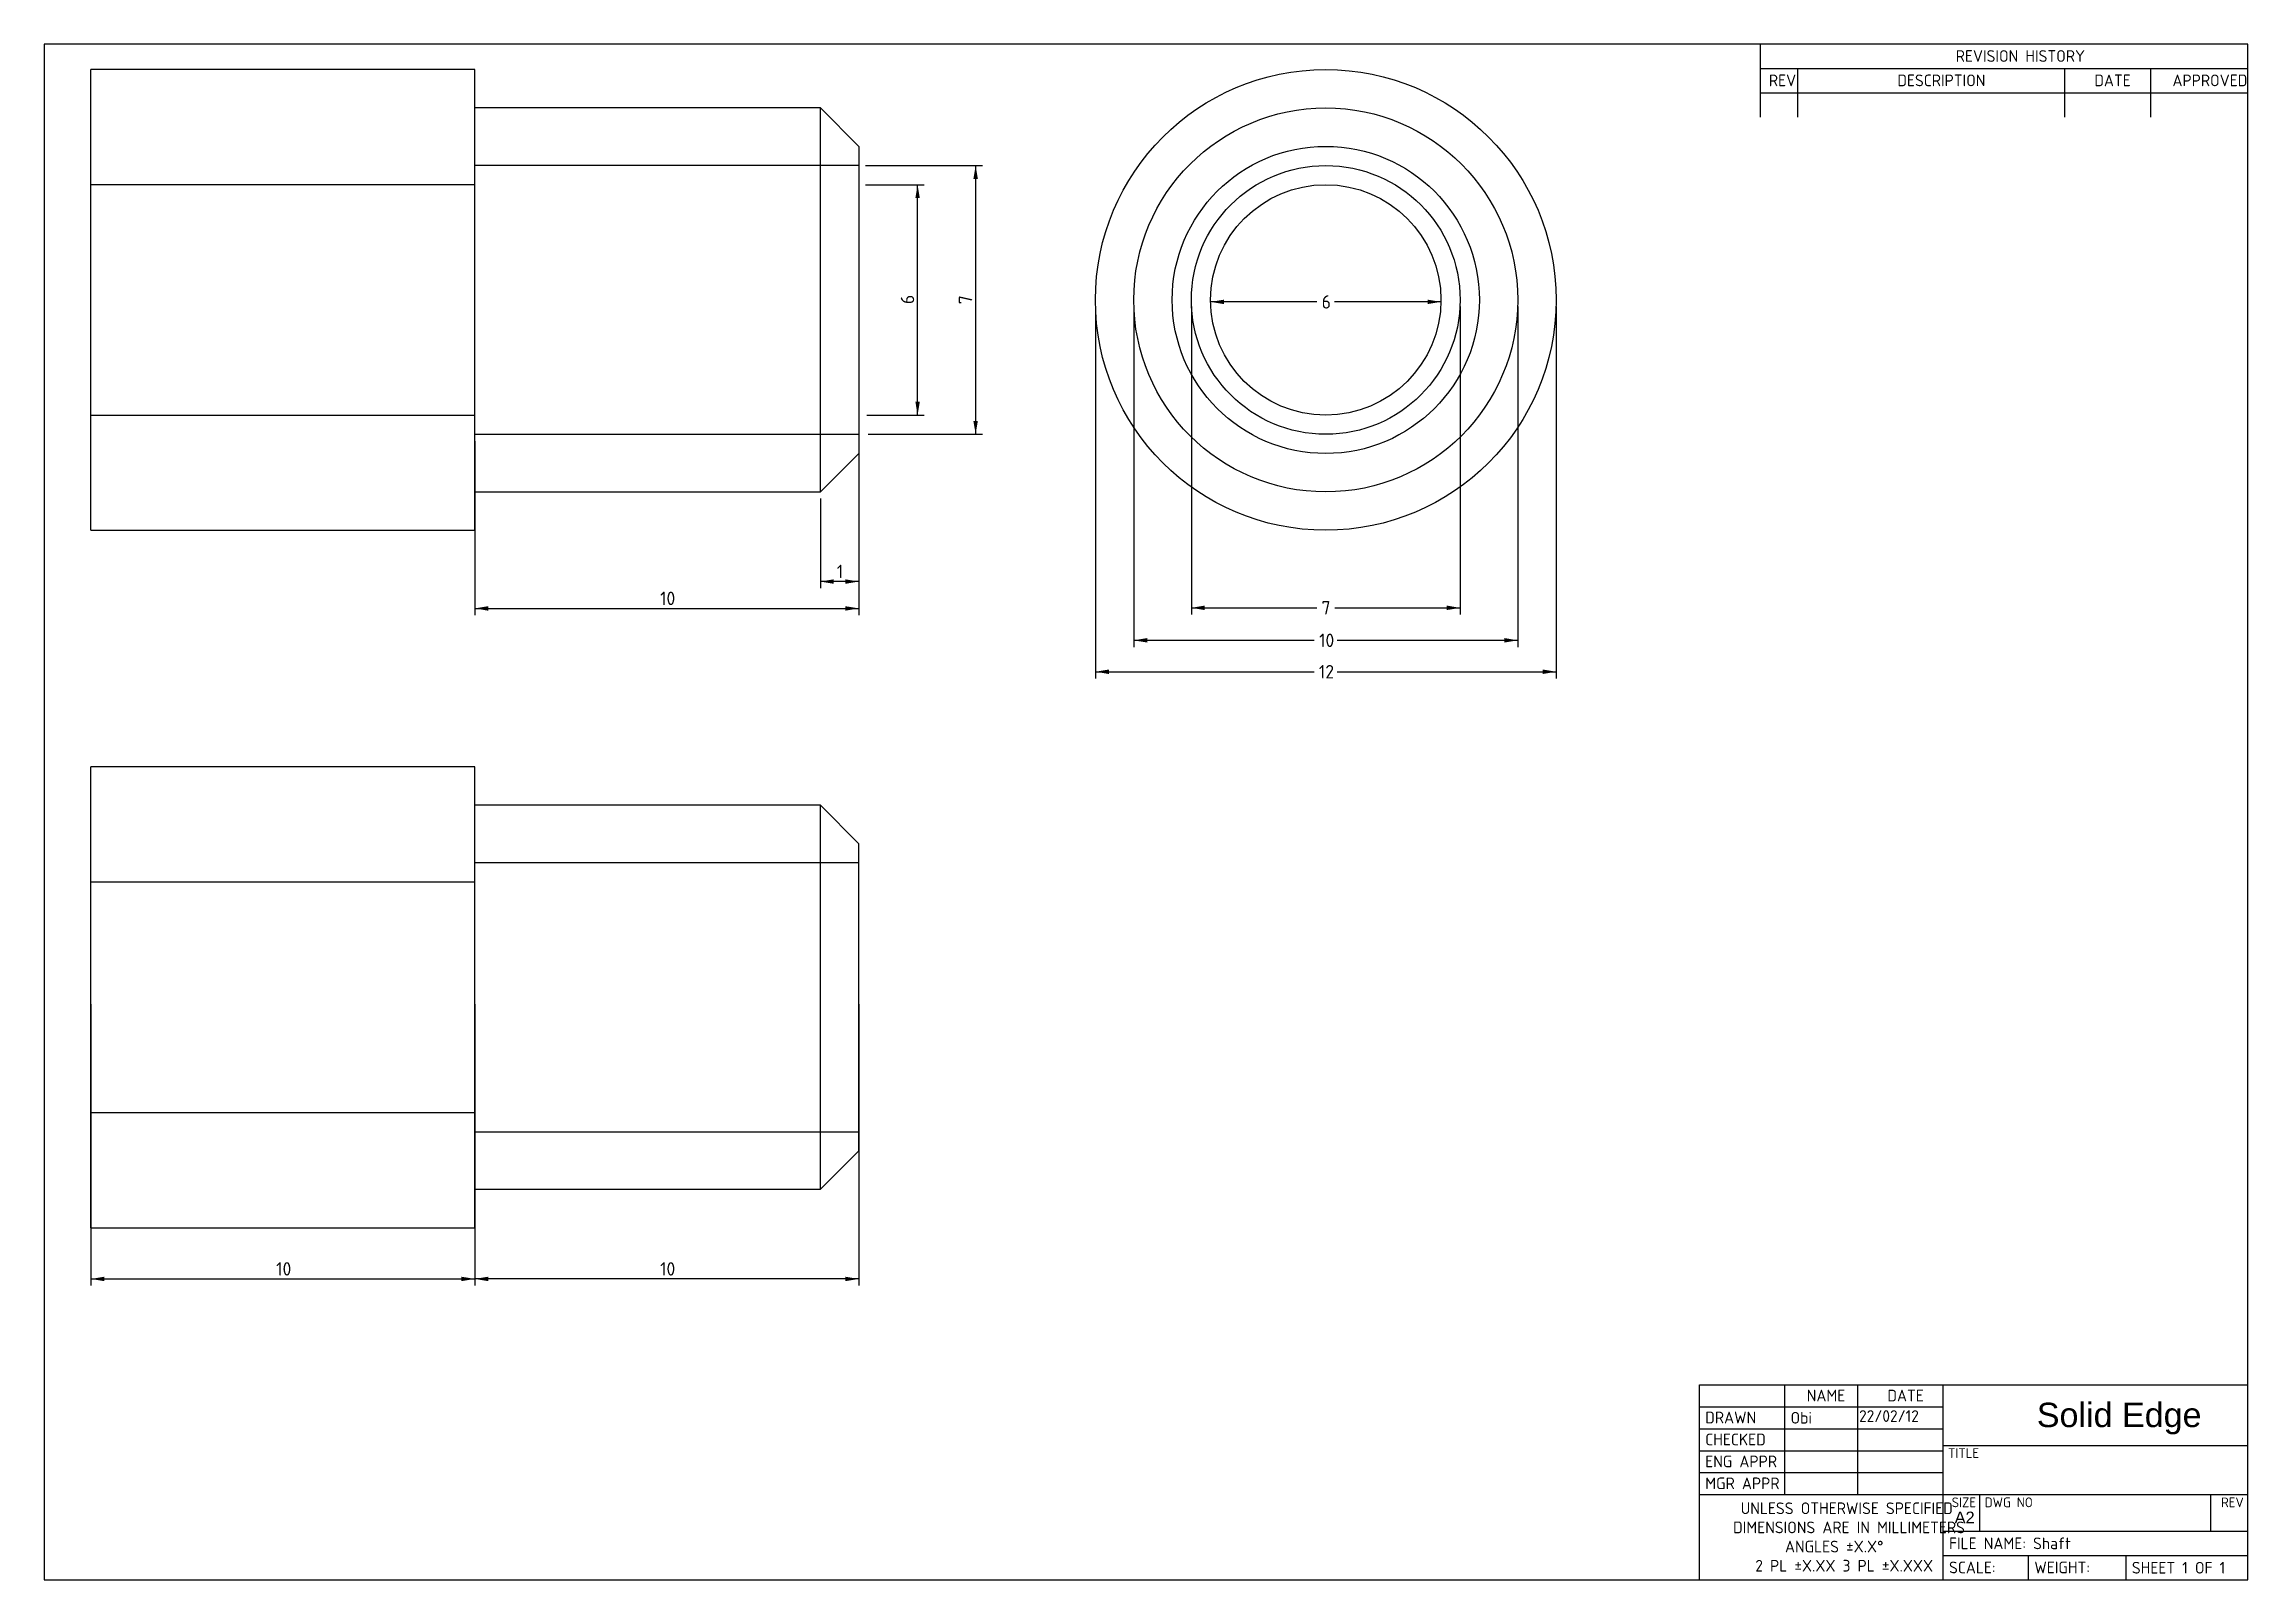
# Model space of a CAD drawing. Header units: inches. Extents: x 10 to 584, y 10 to 410.
import ezdxf
from ezdxf.enums import TextEntityAlignment as Align
from ezdxf.lldxf.tags import DXFTag

# ---------------------------------------------------------------- set-up
doc = ezdxf.new("R2010")
doc.units = ezdxf.units.IN
doc.header["$MEASUREMENT"] = 0
doc.layers.add('Default', color=7, linetype='Continuous')
doc.layers.add('SHAFT', color=7, linetype='Continuous')
doc.styles.add('SEACAD_Arial', font='ARIAL.TTF')
doc.styles.add('SEACAD_Solid_Edge_ISO', font='seiso.ttf')
tags = doc.linetypes.add('DOT2', pattern=[0.125, 0, -0.125]).pattern_tags.tags
tags[6:7] = [DXFTag(74, 4), DXFTag(75, 0), DXFTag(340, '0'), DXFTag(46, 0.0), DXFTag(50, 0.0), DXFTag(44, 0.0), DXFTag(45, 0.0)]
tags[4:5] = [DXFTag(74, 4), DXFTag(75, 0), DXFTag(340, '0'), DXFTag(46, 0.0), DXFTag(50, 0.0), DXFTag(44, 0.0), DXFTag(45, 0.0)]
doc.dimstyles.new('ISO', dxfattribs={"dimtxt": 3.5, "dimasz": 3.5, "dimexe": 1.75, "dimexo": 1.75, "dimgap": 0.35, "dimtad": 1, "dimlfac": 0.1, "dimdsep": 46, "dimtxsty": 'SEACAD_Solid_Edge_ISO', "dimblk1": '_SE_FILLED', "dimblk2": '_SE_FILLED', "dimsah": 1, "dimcen": 1.75, "dimadec": 0, "dimazin": 0, "dimtfac": 1, "dimtofl": 0, "dimtmove": 0, "dimatfit": 3, "dimfxl": 1, "dimtolj": 1, "dimarcsym": 0})

# ---------------------------------------------------------------- blocks, each defined once
blk = doc.blocks.new('SE')
at = {"layer": 'SHAFT', "color": 7, "linetype": 'Continuous'}
for p, q in [((0, 0), (0, 120)), ((100, 120), (0, 120)), ((100, 0), (100, 120)), ((190, 110), (100, 110)), ((190, 10), (190, 110)), ((200, 100), (190, 110)), ((200, 100), (200, 20)), ((190, 10), (200, 20)), ((100, 10), (190, 10)), ((0, 0), (100, 0))]:
    blk.add_line(p, q, dxfattribs=at)
at = {"layer": 'SHAFT', "color": 7, "linetype": 'DOT2'}
for p, q in [((200, 95), (100, 95)), ((100, 90), (0, 90)), ((0, 30), (100, 30)), ((100, 25), (200, 25))]:
    blk.add_line(p, q, dxfattribs=at)
blk = doc.blocks.new('SE1')
at = {"layer": 'SHAFT', "color": 7, "linetype": 'Continuous'}
for p, q in [((0, 0), (0, 120)), ((100, 120), (0, 120)), ((100, 0), (100, 120)), ((190, 110), (100, 110)), ((190, 10), (190, 110)), ((200, 100), (190, 110)), ((200, 20), (200, 100)), ((190, 10), (200, 20)), ((100, 10), (190, 10)), ((0, 0), (100, 0))]:
    blk.add_line(p, q, dxfattribs=at)
at = {"layer": 'SHAFT', "color": 7, "linetype": 'DOT2'}
for p, q in [((200, 95), (100, 95)), ((100, 90), (0, 90)), ((0, 30), (100, 30)), ((100, 25), (200, 25))]:
    blk.add_line(p, q, dxfattribs=at)
blk = doc.blocks.new('SE2')
at = {"layer": 'SHAFT', "color": 7, "linetype": 'Continuous'}
for radius in [60, 30]:
    blk.add_circle((60, 60), radius, dxfattribs=at)
at = {"layer": 'SHAFT', "color": 7, "linetype": 'DOT2'}
for radius in [50, 40, 35]:
    blk.add_circle((60, 60), radius, dxfattribs=at)
blk = doc.blocks.new('DMBLK1')
at = {"layer": 'Default', "linetype": 'Continuous'}
for points in [[(215.69, 269.43), (215.69, 270.6), (212.19, 270.02)], [(218.69, 269.43), (222.19, 270.02), (218.69, 270.6)]]:
    blk.add_hatch(color=7, dxfattribs=at).paths.add_polyline_path(points)
at = {"layer": 'Default', "color": 7, "linetype": 'Continuous'}
for p, q in [((222.19, 301.62), (222.19, 268.27)), ((212.19, 291.62), (212.19, 268.27)), ((222.19, 270.02), (212.19, 270.02))]:
    blk.add_line(p, q, dxfattribs=at)
at = {"layer": 'Default', "color": 7, "linetype": 'Continuous', "style": 'SEACAD_Solid_Edge_ISO'}
blk.add_text('1', height=3.5, dxfattribs=at).set_placement((216.48, 274.39), align=Align.TOP_LEFT)
blk = doc.blocks.new('_SE_FILLED')
at = {"color": 0}
blk.add_line((0, 0), (-1, 0), dxfattribs=at)
blk.add_solid([(0, 0), (-1, -0.1665), (-1, 0.1665), (0, 0)], dxfattribs=at)
blk = doc.blocks.new('DMBLK2')
at = {"layer": 'Default', "linetype": 'Continuous'}
for points in [[(125.69, 262.43), (125.69, 263.6), (122.19, 263.02)], [(218.69, 262.43), (222.19, 263.02), (218.69, 263.6)]]:
    blk.add_hatch(color=7, dxfattribs=at).paths.add_polyline_path(points)
at = {"layer": 'Default', "color": 7, "linetype": 'Continuous'}
for p, q in [((122.19, 306.62), (122.19, 261.27)), ((222.19, 306.62), (222.19, 261.27)), ((122.19, 263.02), (222.19, 263.02))]:
    blk.add_line(p, q, dxfattribs=at)
at = {"layer": 'Default', "color": 7, "linetype": 'Continuous', "style": 'SEACAD_Solid_Edge_ISO'}
blk.add_text('10', height=3.5, dxfattribs=at).set_placement((170.44, 267.39), align=Align.TOP_LEFT)
blk = doc.blocks.new('DMBLK3')
at = {"layer": 'Default', "linetype": 'Continuous'}
for points in [[(317.32, 342.28), (317.32, 343.44), (313.82, 342.86)], [(370.32, 342.28), (373.82, 342.86), (370.32, 343.44)]]:
    blk.add_hatch(color=7, dxfattribs=at).paths.add_polyline_path(points)
at = {"layer": 'Default', "color": 7, "linetype": 'Continuous'}
for p, q in [((341.52, 342.86), (313.82, 342.86)), ((373.82, 342.86), (346.12, 342.86))]:
    blk.add_line(p, q, dxfattribs=at)
at = {"layer": 'Default', "color": 7, "linetype": 'Continuous', "style": 'SEACAD_Solid_Edge_ISO'}
blk.add_text('6', height=3.5, dxfattribs=at).set_placement((342.75, 344.61), align=Align.TOP_LEFT)
blk = doc.blocks.new('DMBLK4')
at = {"layer": 'Default', "linetype": 'Continuous'}
for points in [[(312.32, 262.59), (312.32, 263.76), (308.82, 263.17)], [(375.32, 262.59), (378.82, 263.17), (375.32, 263.76)]]:
    blk.add_hatch(color=7, dxfattribs=at).paths.add_polyline_path(points)
at = {"layer": 'Default', "color": 7, "linetype": 'Continuous'}
for p, q in [((308.82, 341.62), (308.82, 261.42)), ((378.82, 341.62), (378.82, 261.42)), ((308.82, 263.17), (341.48, 263.17)), ((346.16, 263.17), (378.82, 263.17))]:
    blk.add_line(p, q, dxfattribs=at)
at = {"layer": 'Default', "color": 7, "linetype": 'Continuous', "style": 'SEACAD_Solid_Edge_ISO'}
blk.add_text('7', height=3.5, dxfattribs=at).set_placement((342.71, 264.92), align=Align.TOP_LEFT)
blk = doc.blocks.new('DMBLK5')
at = {"layer": 'Default', "linetype": 'Continuous'}
for points in [[(297.32, 254.13), (297.32, 255.3), (293.82, 254.71)], [(390.32, 254.13), (393.82, 254.71), (390.32, 255.3)]]:
    blk.add_hatch(color=7, dxfattribs=at).paths.add_polyline_path(points)
at = {"layer": 'Default', "color": 7, "linetype": 'Continuous'}
for p, q in [((293.82, 341.62), (293.82, 252.96)), ((393.82, 341.62), (393.82, 252.96)), ((293.82, 254.71), (340.84, 254.71)), ((346.79, 254.71), (393.82, 254.71))]:
    blk.add_line(p, q, dxfattribs=at)
at = {"layer": 'Default', "color": 7, "linetype": 'Continuous', "style": 'SEACAD_Solid_Edge_ISO'}
blk.add_text('10', height=3.5, dxfattribs=at).set_placement((342.07, 256.46), align=Align.TOP_LEFT)
blk = doc.blocks.new('DMBLK6')
at = {"layer": 'Default', "linetype": 'Continuous'}
for points in [[(287.32, 245.94), (287.32, 247.11), (283.82, 246.53)], [(400.32, 245.94), (403.82, 246.53), (400.32, 247.11)]]:
    blk.add_hatch(color=7, dxfattribs=at).paths.add_polyline_path(points)
at = {"layer": 'Default', "color": 7, "linetype": 'Continuous'}
for p, q in [((283.82, 341.62), (283.82, 244.78)), ((403.82, 341.62), (403.82, 244.78)), ((283.82, 246.53), (340.8, 246.53)), ((346.83, 246.53), (403.82, 246.53))]:
    blk.add_line(p, q, dxfattribs=at)
at = {"layer": 'Default', "color": 7, "linetype": 'Continuous', "style": 'SEACAD_Solid_Edge_ISO'}
blk.add_text('12', height=3.5, dxfattribs=at).set_placement((342.03, 248.28), align=Align.TOP_LEFT)
blk = doc.blocks.new('DMBLK7')
at = {"layer": 'Default', "linetype": 'Continuous'}
for points in [[(125.69, 87.81), (125.69, 88.97), (122.19, 88.39)], [(218.69, 87.81), (222.19, 88.39), (218.69, 88.97)]]:
    blk.add_hatch(color=7, dxfattribs=at).paths.add_polyline_path(points)
at = {"layer": 'Default', "color": 7, "linetype": 'Continuous'}
for p, q in [((122.19, 159.99), (122.19, 86.64)), ((222.19, 159.99), (222.19, 86.64)), ((222.19, 88.39), (122.19, 88.39))]:
    blk.add_line(p, q, dxfattribs=at)
at = {"layer": 'Default', "color": 7, "linetype": 'Continuous', "style": 'SEACAD_Solid_Edge_ISO'}
blk.add_text('10', height=3.5, dxfattribs=at).set_placement((170.44, 92.76), align=Align.TOP_LEFT)
blk = doc.blocks.new('DMBLK8')
at = {"layer": 'Default', "linetype": 'Continuous'}
for points in [[(25.69, 87.81), (25.69, 88.97), (22.19, 88.39)], [(118.69, 87.81), (122.19, 88.39), (118.69, 88.97)]]:
    blk.add_hatch(color=7, dxfattribs=at).paths.add_polyline_path(points)
at = {"layer": 'Default', "color": 7, "linetype": 'Continuous'}
for p, q in [((22.19, 159.99), (22.19, 86.64)), ((122.19, 159.99), (122.19, 86.64)), ((22.19, 88.39), (122.19, 88.39))]:
    blk.add_line(p, q, dxfattribs=at)
at = {"layer": 'Default', "color": 7, "linetype": 'Continuous', "style": 'SEACAD_Solid_Edge_ISO'}
blk.add_text('10', height=3.5, dxfattribs=at).set_placement((70.44, 92.76), align=Align.TOP_LEFT)
blk = doc.blocks.new('DMBLK9')
at = {"layer": 'Default', "linetype": 'Continuous'}
for points in [[(238.09, 369.87), (237.51, 373.37), (236.93, 369.87)], [(238.09, 316.87), (236.93, 316.87), (237.51, 313.37)]]:
    blk.add_hatch(color=7, dxfattribs=at).paths.add_polyline_path(points)
at = {"layer": 'Default', "color": 7, "linetype": 'Continuous'}
for p, q in [((223.97, 373.37), (239.26, 373.37)), ((237.51, 313.37), (237.51, 373.37)), ((224.33, 313.37), (239.26, 313.37))]:
    blk.add_line(p, q, dxfattribs=at)
at = {"layer": 'Default', "color": 7, "linetype": 'Continuous', "style": 'SEACAD_Solid_Edge_ISO'}
blk.add_text('6', height=3.5, rotation=90, dxfattribs=at).set_placement((233.13, 342.29), align=Align.TOP_LEFT)
blk = doc.blocks.new('DMBLK10')
at = {"layer": 'Default', "linetype": 'Continuous'}
for points in [[(253.21, 374.87), (252.63, 378.37), (252.04, 374.87)], [(253.21, 311.87), (252.04, 311.87), (252.63, 308.37)]]:
    blk.add_hatch(color=7, dxfattribs=at).paths.add_polyline_path(points)
at = {"layer": 'Default', "color": 7, "linetype": 'Continuous'}
for p, q in [((223.94, 378.37), (254.38, 378.37)), ((252.63, 378.37), (252.63, 308.37)), ((224.68, 308.37), (254.38, 308.37))]:
    blk.add_line(p, q, dxfattribs=at)
at = {"layer": 'Default', "color": 7, "linetype": 'Continuous', "style": 'SEACAD_Solid_Edge_ISO'}
blk.add_text('7', height=3.5, rotation=90, dxfattribs=at).set_placement((248.25, 342.25), align=Align.TOP_LEFT)
blk = doc.blocks.new('SEANNOT_GROUP')
at = {"layer": 'Default', "color": 7, "linetype": 'Continuous', "style": 'SEACAD_Solid_Edge_ISO'}
blk.add_text('Obi', height=3.048, dxfattribs=at).set_placement((464.874, 53.7515), align=Align.TOP_LEFT)
blk = doc.blocks.new('SEANNOT_GROUP1')
at = {"layer": 'Default', "color": 7, "linetype": 'Continuous', "style": 'SEACAD_Solid_Edge_ISO'}
blk.add_text('22/02/12', height=3.048, dxfattribs=at).set_placement((483.15, 53.75), align=Align.TOP_LEFT)
blk = doc.blocks.new('SEANNOT_GROUP5')
at = {"layer": 'Default', "color": 7, "linetype": 'Continuous', "style": 'SEACAD_Solid_Edge_ISO'}
blk.add_text('FILE NAME: Shaft', height=3.048, dxfattribs=at).set_placement((506.149, 21.049), align=Align.TOP_LEFT)
blk = doc.blocks.new('SEANNOT_GROUP6')
at = {"layer": 'Default', "color": 7, "linetype": 'Continuous', "style": 'SEACAD_Solid_Edge_ISO'}
blk.add_text('SHEET 1 OF 1', height=3.048, dxfattribs=at).set_placement((553.774, 14.699), align=Align.TOP_LEFT)

msp = doc.modelspace()

# ---------------------------------------------------------------- linework, layer by layer
at = {"layer": 'Default', "color": 7, "linetype": 'Continuous'}
for p, q in [((584, 410), (10, 410)), ((10, 410), (10, 10)), ((457, 410), (457, 390.95)), ((584, 10), (584, 410)), ((457, 403.65), (584, 403.65)), ((466.652, 403.65), (466.652, 390.95)), ((536.248, 403.65), (536.248, 390.95)), ((558.6, 403.65), (558.6, 390.95)), ((457, 397.3), (584, 397.3)), ((441.125, 10), (441.125, 60.8)), ((441.125, 60.8), (584, 60.8)), ((463.35, 32.225), (463.35, 60.8)), ((482.4, 32.225), (482.4, 60.8)), ((504.625, 10), (504.625, 60.8)), ((441.125, 55.085), (504.625, 55.085)), ((441.125, 49.37), (504.625, 49.37)), ((441.125, 43.655), (504.625, 43.655)), ((504.625, 45.052), (584, 45.052)), ((441.125, 37.94), (504.625, 37.94)), ((441.125, 32.225), (584, 32.225)), ((514.15, 22.7), (514.15, 32.098)), ((574.348, 22.7), (574.348, 32.098)), ((504.625, 22.7), (584, 22.7)), ((504.625, 16.35), (584, 16.35)), ((526.85, 10), (526.85, 16.35)), ((552.25, 10), (552.25, 16.35)), ((10, 10), (584, 10))]:
    msp.add_line(p, q, dxfattribs=at)

# ---------------------------------------------------------------- block references
at = {"layer": 'Default', "color": 7}
for name, p in [('SE', (22.192, 283.367)), ('SE2', (283.819, 283.367)), ('SE1', (22.192, 101.739)), ('SEANNOT_GROUP', (0, 0)), ('SEANNOT_GROUP1', (-0.426, 0.447)), ('SEANNOT_GROUP5', (0, 0)), ('SEANNOT_GROUP6', (0, 0))]:
    msp.add_blockref(name, p, dxfattribs=at)

# ---------------------------------------------------------------- texts
at = {"layer": 'Default', "color": 7, "linetype": 'Continuous'}
for s, height, style, p in [('REVISION HISTORY', 3.048, 'SEACAD_Solid_Edge_ISO', (507.892, 408.418)), ('REV', 3.048, 'SEACAD_Solid_Edge_ISO', (459.228, 402.068)), ('DESCRIPTION', 3.048, 'SEACAD_Solid_Edge_ISO', (492.687, 402.068)), ('DATE', 3.048, 'SEACAD_Solid_Edge_ISO', (543.995, 402.068)), ('APPROVED', 3.048, 'SEACAD_Solid_Edge_ISO', (564.338, 402.068)), ('NAME', 3.048, 'SEACAD_Solid_Edge_ISO', (469.1, 59.536)), ('DATE', 3.048, 'SEACAD_Solid_Edge_ISO', (490.084, 59.536)), ('DRAWN', 3.048, 'SEACAD_Solid_Edge_ISO', (442.649, 53.821)), ('Solid Edge', 6.35, 'SEACAD_Arial', (529.015, 56.15)), ('CHECKED', 3.048, 'SEACAD_Solid_Edge_ISO', (442.649, 48.106)), ('ENG APPR', 3.048, 'SEACAD_Solid_Edge_ISO', (442.649, 42.391)), ('TITLE', 2.54, 'SEACAD_Solid_Edge_ISO', (505.895, 44.302)), ('MGR APPR', 3.048, 'SEACAD_Solid_Edge_ISO', (442.649, 36.676)), ('UNLESS OTHERWISE SPECIFIED', 3.048, 'SEACAD_Solid_Edge_ISO', (451.885, 30.187)), ('SIZE', 2.54, 'SEACAD_Solid_Edge_ISO', (506.848, 31.475)), ('DWG NO', 2.54, 'SEACAD_Solid_Edge_ISO', (515.42, 31.475)), ('REV', 2.54, 'SEACAD_Solid_Edge_ISO', (577.009, 31.475)), ('DIMENSIONS ARE IN MILLIMETERS', 3.048, 'SEACAD_Solid_Edge_ISO', (449.911, 25.2)), ('A2', 3.048, 'SEACAD_Arial', (507.621, 27.786)), ('ANGLES ±X.X°', 3.048, 'SEACAD_Solid_Edge_ISO', (463.419, 20.212)), ('2 PL ±X.XX 3 PL ±X.XXX', 3.048, 'SEACAD_Solid_Edge_ISO', (455.695, 15.224)), ('SCALE:', 3.048, 'SEACAD_Solid_Edge_ISO', (506.149, 14.768)), ('WEIGHT:', 3.048, 'SEACAD_Solid_Edge_ISO', (528.374, 14.768))]:
    msp.add_text(s, height=height, dxfattribs=dict(at, style=style)).set_placement(p, align=Align.TOP_LEFT)

# ---------------------------------------------------------------- dimensions: what is measured, and where the dimension line sits
for base, p1, p2, angle, picture, middle, dimtype in [((237.51, 373.367), (22.192, 313.367), (72.192, 373.367), 90, 'DMBLK9', (237.51, 343.367), 160), ((252.628, 308.367), (222.192, 378.367), (172.192, 308.367), 90, 'DMBLK10', (252.628, 343.367), 160), ((122.192, 263.017), (122.192, 308.367), (222.192, 308.367), 0, 'DMBLK2', (172.192, 263.017), 161), ((22.192, 88.389), (22.192, 161.739), (122.192, 161.739), 0, 'DMBLK8', (72.192, 88.389), 161)]:
    dim = msp.add_linear_dim(base=base, p1=p1, p2=p2, angle=angle, text='\\A1;<>', dimstyle='ISO', dxfattribs=at)
    dim.commit()
    dim.dimension.update_dxf_attribs({"geometry": picture, "text_midpoint": middle, "dimtype": dimtype})
for base, p1, p2, angle, picture, middle in [((373.819, 342.859), (373.819, 343.367), (313.819, 343.367), 180.000005, 'DMBLK3', (343.819, 342.859)), ((283.819, 246.526), (283.819, 343.367), (403.819, 343.367), 0, 'DMBLK6', (343.819, 246.526)), ((293.819, 254.713), (293.819, 343.367), (393.819, 343.367), 0, 'DMBLK5', (343.819, 254.713)), ((308.819, 263.173), (308.819, 343.367), (378.819, 343.367), 0, 'DMBLK4', (343.819, 263.173))]:
    dim = msp.add_linear_dim(base=base, p1=p1, p2=p2, angle=angle, text='\\A1;<>', dimstyle='ISO', override={"dimtad": 0, "dimtih": 1, "dimtoh": 1}, dxfattribs=at)
    dim.commit()
    dim.dimension.update_dxf_attribs({"geometry": picture, "text_midpoint": middle, "dimtype": 161})
for base, p1, p2, picture, middle in [((212.192, 270.017), (222.192, 303.367), (212.192, 293.367), 'DMBLK1', (217.192, 270.017)), ((122.192, 88.389), (222.192, 161.739), (122.192, 161.739), 'DMBLK7', (172.192, 88.389))]:
    dim = msp.add_linear_dim(base=base, p1=p1, p2=p2, text='\\A1;<>', dimstyle='ISO', dxfattribs=at)
    dim.commit()
    dim.dimension.update_dxf_attribs({"geometry": picture, "text_midpoint": middle, "dimtype": 160})

doc.saveas('drawing.dxf')
